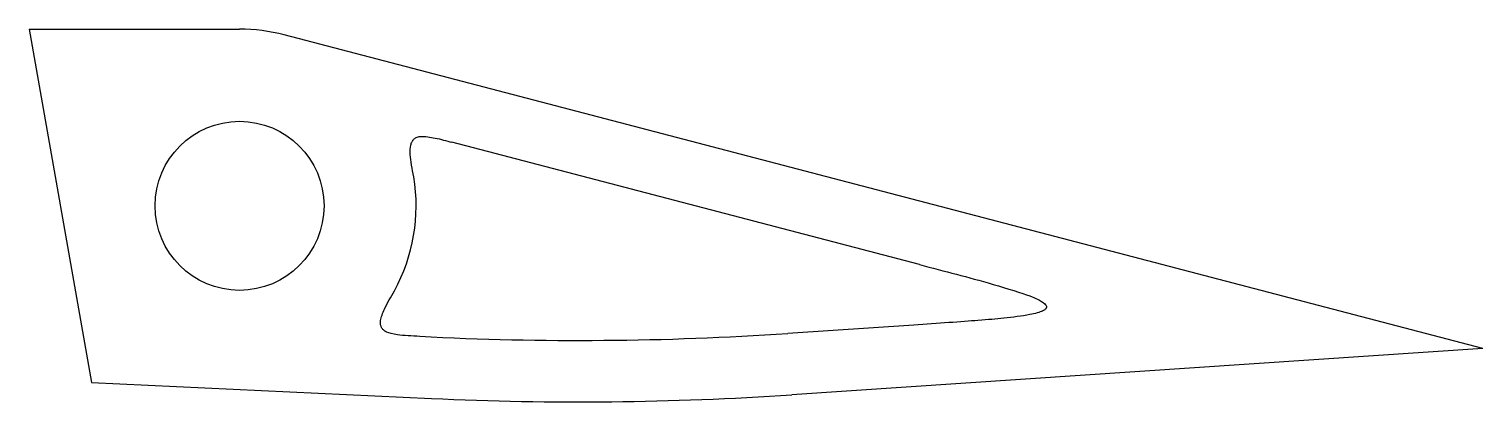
# Model space of a CAD drawing. Extents: x -2.3 to 45, y -0.6 to 11.5.
import ezdxf

# ---------------------------------------------------------------- set-up
doc = ezdxf.new("R2010")
doc.units = 0
doc.layers.add('VISIBLE', color=7, linetype='CONTINUOUS')

msp = doc.modelspace()

# ---------------------------------------------------------------- linework, layer by layer
at = {"layer": 'VISIBLE'}
for p, q in [((-2.337, 11.5), (-0.309, 0)), ((-2.337, 11.5), (4.516, 11.5)), ((45, 1.108), (5.97, 11.313)), ((26.655, 3.837), (11.428, 7.819)), ((26.469, 1.872), (22.366, 1.597)), ((45, 1.108), (22.5, -0.398)), ((-0.309, 0), (10.764, -0.517))]:
    msp.add_line(p, q, dxfattribs=at)
msp.add_circle((4.516, 5.75), 2.75, dxfattribs=at)
for centre, radius, start, end in [((4.516, 5.75), 5.75, 75.347, 90), ((4.516, 5.75), 5.75, 331.2475, 9.389), ((15.588, 102.858), 101.487, 267.05947, 273.82947), ((15.588, 102.858), 103.487, 267.32823, 273.82947)]:
    msp.add_arc(centre, radius, start, end, dxfattribs=at)
for points, knots in [([(10.189, 6.688), (10.138, 6.951), (10.056, 7.384), (10.083, 7.712), (10.124, 7.832), (10.201, 7.935), (10.299, 7.987), (10.453, 8.027), (10.909, 7.962), (11.249, 7.868), (11.428, 7.819)], [0, 0, 0, 0, 0.202833, 0.333327, 0.415161, 0.49744, 0.574002, 0.664982, 0.823018, 1, 1, 1, 1]), ([(26.655, 3.837), (27.062, 3.73), (27.875, 3.516), (28.992, 3.228), (30.235, 2.83), (30.474, 2.728), (30.735, 2.58), (30.779, 2.509), (30.791, 2.477), (30.79, 2.444), (30.779, 2.417), (30.749, 2.378), (30.644, 2.308), (30.217, 2.187), (29.365, 2.086), (28.527, 2.012), (27.249, 1.925), (26.469, 1.872)], [0, 0, 0, 0, 0.1152, 0.230401, 0.345672, 0.399873, 0.454215, 0.482874, 0.501063, 0.519328, 0.536516, 0.558167, 0.592459, 0.660083, 0.755178, 0.850451, 1, 1, 1, 1]), ([(10.382, 1.504), (10.125, 1.515), (9.687, 1.533), (9.31, 1.627), (9.201, 1.705), (9.136, 1.785), (9.105, 1.884), (9.096, 2.034), (9.225, 2.403), (9.387, 2.684), (9.5, 2.884), (9.557, 2.984)], [0, 0, 0, 0, 0.185407, 0.316943, 0.393341, 0.461015, 0.528708, 0.611516, 0.746143, 0.873009, 1, 1, 1, 1])]:
    msp.add_open_spline(points, degree=3, knots=knots, dxfattribs=at)

doc.saveas('drawing.dxf')
